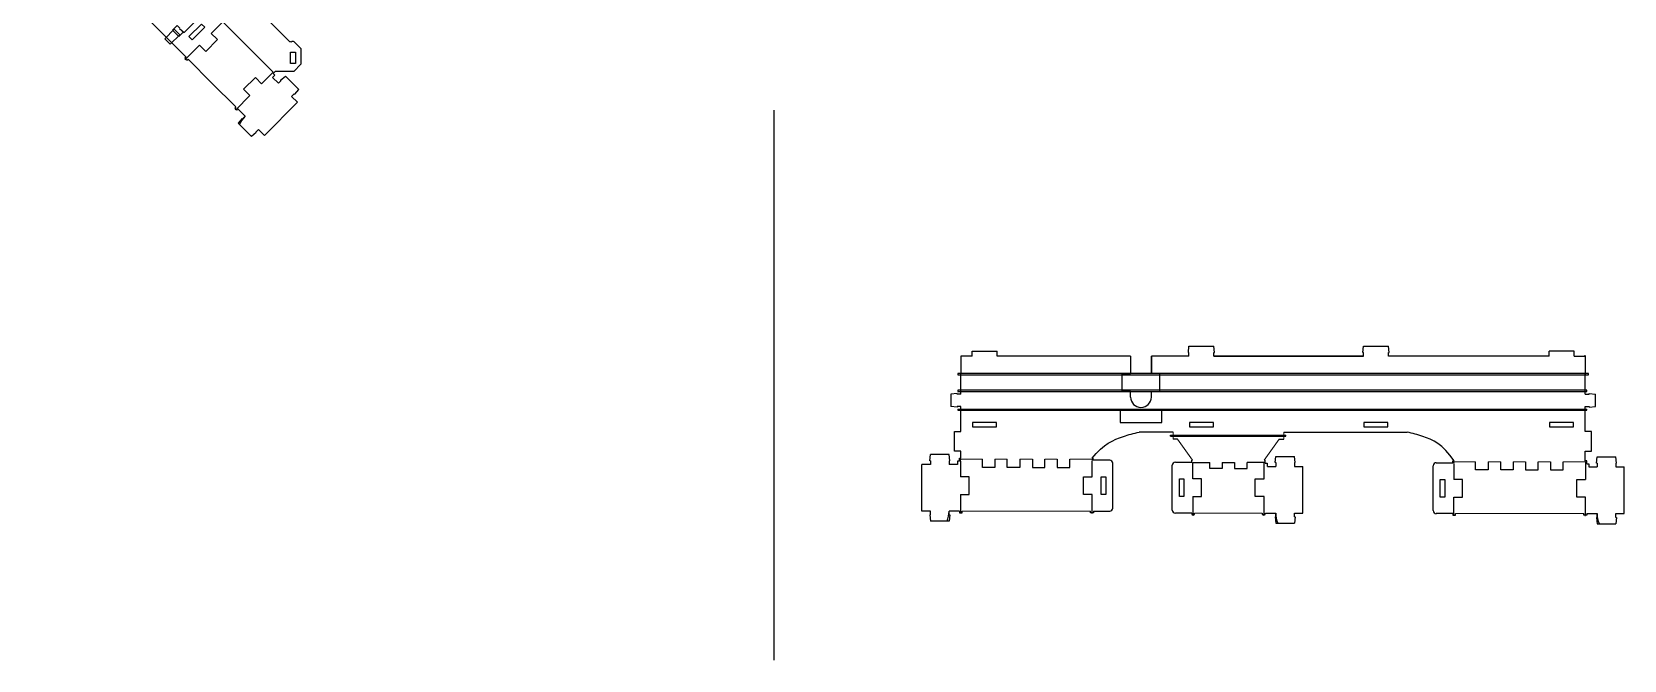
# Model space of a CAD drawing. Header units: inches. Extents: x 1422.9 to 1482.5, y 123.1 to 197.2.
# Drawn here: x 1429.46 to 1444.52, y 154.2 to 160.14 of the extents above; entities that cross this region are included whole.
import ezdxf

# ---------------------------------------------------------------- set-up
doc = ezdxf.new("R2010")
doc.units = ezdxf.units.IN
doc.header["$LTSCALE"] = 0.2
doc.header["$MEASUREMENT"] = 0
doc.layers.get('0').update_dxf_attribs({"color": 255})
doc.layers.add('FLEXURES', color=1, linetype='Continuous')
doc.layers.add('OUTLINES', color=250, linetype='Continuous')

# ---------------------------------------------------------------- blocks, each defined once
blk = doc.blocks.new('Base thin flexures')
at = {"layer": 'FLEXURES'}
for p, q in [((6.773, -3.74), (6.768, -3.744)), ((6.905, -3.872), (6.773, -3.74)), ((7.126, -4.093), (7.016, -3.984)), ((6.3, -4.211), (6.296, -4.216)), ((6.429, -4.349), (6.296, -4.216)), ((6.762, -4.457), (7.013, -4.206)), ((7.013, -4.206), (7.126, -4.093)), ((6.102, -4.41), (6.154, -4.358)), ((6.154, -4.358), (6.245, -4.449)), ((6.846, -4.373), (6.929, -4.29)), ((6.192, -4.501), (6.102, -4.41)), ((6.245, -4.449), (6.192, -4.501)), ((6.54, -4.46), (6.649, -4.57)), ((6.432, -4.636), (6.38, -4.689)), ((6.522, -4.726), (6.432, -4.636)), ((6.38, -4.689), (6.471, -4.779)), ((6.471, -4.779), (6.522, -4.726)), ((7.482, -4.686), (7.482, -5.676)), ((7.485, -4.686), (7.482, -4.686)), ((6.658, -4.831), (6.841, -4.831)), ((6.841, -4.831), (6.841, -5.676)), ((6.326, -6.634), (6.326, -5.571)), ((6.326, -5.571), (6.344, -5.571)), ((6.344, -5.571), (6.344, -6.634)), ((9.17, -6.634), (9.17, -5.571)), ((9.17, -5.571), (9.188, -5.571)), ((9.188, -5.571), (9.188, -6.634)), ((6.838, -5.676), (6.841, -5.676)), ((7.482, -5.676), (7.485, -5.676)), ((6.326, -6.634), (6.326, -7.697)), ((6.344, -7.697), (6.344, -6.634)), ((9.17, -6.634), (9.17, -7.697)), ((9.188, -7.697), (9.188, -6.634)), ((6.838, -7.593), (6.841, -7.593)), ((6.841, -8.437), (6.841, -7.593)), ((7.482, -8.583), (7.482, -7.593)), ((7.482, -7.593), (7.485, -7.593)), ((6.326, -7.697), (6.344, -7.697)), ((9.17, -7.697), (9.188, -7.697)), ((6.38, -8.58), (6.471, -8.49)), ((6.432, -8.632), (6.38, -8.58)), ((6.522, -8.542), (6.432, -8.632)), ((6.471, -8.49), (6.522, -8.542)), ((6.658, -8.437), (6.841, -8.437)), ((7.485, -8.583), (7.482, -8.583)), ((6.651, -8.697), (6.541, -8.807)), ((7.127, -9.174), (6.651, -8.697)), ((6.192, -8.768), (6.102, -8.859)), ((6.102, -8.859), (6.154, -8.91)), ((6.154, -8.91), (6.245, -8.82)), ((6.245, -8.82), (6.192, -8.768)), ((6.43, -8.918), (6.296, -9.053)), ((6.3, -9.057), (6.296, -9.053)), ((7.127, -9.174), (7.018, -9.283)), ((6.907, -9.395), (6.773, -9.529)), ((6.773, -9.529), (6.768, -9.524))]:
    blk.add_line(p, q, dxfattribs=at)
at = {"layer": 'FLEXURES', "color": 1}
blk.add_line((6.762, -4.457), (6.649, -4.57), dxfattribs=at)
at = {"layer": 'OUTLINES'}
for p, q in [((6.797, -3.61), (6.922, -3.485)), ((6.834, -3.656), (6.797, -3.61)), ((6.968, -3.523), (6.922, -3.485)), ((6.964, -3.527), (6.968, -3.523)), ((6.964, -3.527), (6.989, -3.552)), ((6.989, -3.552), (7.044, -3.496)), ((7.044, -3.496), (7.357, -3.809)), ((6.765, -3.756), (6.784, -3.737)), ((6.775, -3.765), (6.765, -3.756)), ((6.784, -3.737), (6.794, -3.747)), ((6.794, -3.747), (6.863, -3.677)), ((6.838, -3.652), (6.834, -3.656)), ((6.838, -3.652), (6.863, -3.677)), ((6.548, -3.992), (6.775, -3.765)), ((6.849, -3.928), (6.905, -3.872)), ((7.302, -3.865), (7.357, -3.809)), ((7.327, -3.89), (7.302, -3.865)), ((7.327, -3.89), (7.331, -3.886)), ((7.331, -3.886), (7.369, -3.932)), ((6.322, -4.218), (6.548, -3.992)), ((6.849, -3.928), (6.846, -3.931)), ((6.846, -3.931), (6.958, -4.042)), ((6.958, -4.042), (6.96, -4.039)), ((7.016, -3.984), (6.96, -4.039)), ((7.121, -4.046), (7.177, -3.99)), ((7.142, -4.067), (7.121, -4.046)), ((7.202, -4.015), (7.177, -3.99)), ((7.202, -4.015), (7.197, -4.019)), ((7.197, -4.019), (7.243, -4.057)), ((7.243, -4.057), (7.369, -3.932)), ((6.293, -4.227), (6.312, -4.208)), ((6.312, -4.208), (6.322, -4.218)), ((7.127, -4.082), (7.142, -4.067)), ((7.127, -4.082), (7.147, -4.102)), ((7.322, -4.102), (7.147, -4.102)), ((7.39, -4.17), (7.322, -4.102)), ((7.39, -4.318), (7.39, -4.17)), ((6.303, -4.237), (5.777, -4.762)), ((6.303, -4.237), (6.293, -4.227)), ((6.484, -4.293), (6.429, -4.349)), ((6.484, -4.293), (6.487, -4.29)), ((6.487, -4.29), (6.598, -4.402)), ((7.333, -4.375), (7.39, -4.318)), ((6.174, -4.491), (6.235, -4.43)), ((6.219, -4.536), (6.174, -4.491)), ((6.244, -4.511), (6.219, -4.536)), ((6.235, -4.43), (6.279, -4.475)), ((6.24, -4.507), (6.286, -4.469)), ((6.244, -4.511), (6.24, -4.507)), ((6.286, -4.469), (6.411, -4.595)), ((6.54, -4.46), (6.596, -4.404)), ((6.598, -4.402), (6.596, -4.404)), ((6.835, -4.831), (7.276, -4.391)), ((7.317, -4.391), (7.317, -4.391)), ((6.645, -4.577), (6.118, -5.103)), ((6.37, -4.636), (6.345, -4.661)), ((6.345, -4.661), (6.39, -4.707)), ((6.37, -4.636), (6.374, -4.641)), ((6.374, -4.641), (6.411, -4.595)), ((6.39, -4.707), (6.45, -4.646)), ((6.45, -4.646), (6.406, -4.601)), ((6.658, -4.59), (6.579, -4.669)), ((6.645, -4.577), (6.658, -4.59)), ((5.885, -4.87), (5.777, -4.762)), ((6.579, -4.753), (6.579, -4.669)), ((6.658, -4.831), (6.579, -4.753)), ((7.416, -4.811), (6.855, -4.811)), ((7.43, -4.811), (7.43, -4.811)), ((7.541, -4.796), (7.547, -4.737)), ((7.547, -4.796), (7.541, -4.796)), ((7.544, -4.766), (7.668, -4.766)), ((7.665, -4.737), (7.547, -4.737)), ((7.547, -4.831), (7.547, -4.796)), ((7.671, -4.796), (7.665, -4.737)), ((7.665, -4.831), (7.665, -4.796)), ((7.665, -4.796), (7.671, -4.796)), ((5.856, -4.891), (5.818, -4.937)), ((5.818, -4.937), (5.943, -5.062)), ((5.86, -4.895), (5.856, -4.891)), ((5.86, -4.895), (5.885, -4.87)), ((6.658, -4.831), (6.658, -5.676)), ((7.45, -4.831), (7.458, -4.831)), ((7.458, -4.831), (7.482, -4.831)), ((7.482, -4.831), (7.547, -4.831)), ((7.665, -5.676), (7.665, -4.831)), ((5.989, -5.024), (5.943, -5.062)), ((5.985, -5.02), (6.01, -4.995)), ((5.985, -5.02), (5.989, -5.024)), ((6.01, -4.995), (6.118, -5.103)), ((4.963, -5.571), (6.335, -5.571)), ((6.335, -5.571), (6.658, -5.571)), ((9.179, -5.571), (7.665, -5.571)), ((10.149, -5.571), (9.179, -5.571)), ((4.845, -5.689), (4.845, -6.634)), ((6.658, -5.676), (6.658, -5.711)), ((6.658, -5.711), (6.776, -5.711)), ((6.776, -5.676), (6.841, -5.676)), ((6.776, -5.676), (6.776, -5.711)), ((7.547, -5.676), (7.482, -5.676)), ((7.547, -5.676), (7.547, -5.711)), ((7.665, -5.711), (7.547, -5.711)), ((7.665, -5.676), (7.665, -5.711)), ((10.267, -5.689), (10.267, -6.634)), ((4.845, -7.579), (4.845, -6.634)), ((10.267, -7.579), (10.267, -6.634)), ((6.658, -7.593), (6.658, -7.557)), ((6.658, -7.557), (6.776, -7.557)), ((6.658, -8.437), (6.658, -7.593)), ((6.776, -7.593), (6.776, -7.557)), ((6.776, -7.593), (6.841, -7.593)), ((7.547, -7.593), (7.482, -7.593)), ((7.547, -7.593), (7.547, -7.557)), ((7.665, -7.557), (7.547, -7.557)), ((7.665, -7.593), (7.665, -7.557)), ((7.665, -7.593), (7.665, -8.437)), ((4.963, -7.697), (6.335, -7.697)), ((6.335, -7.697), (6.658, -7.697)), ((9.179, -7.697), (7.665, -7.697)), ((10.149, -7.697), (9.179, -7.697)), ((5.818, -8.332), (5.943, -8.207)), ((5.989, -8.244), (5.943, -8.207)), ((5.985, -8.248), (5.989, -8.244)), ((5.985, -8.248), (6.01, -8.273)), ((6.01, -8.273), (6.118, -8.165)), ((6.513, -8.56), (6.118, -8.165)), ((5.885, -8.399), (5.777, -8.507)), ((5.856, -8.378), (5.818, -8.332)), ((5.86, -8.374), (5.856, -8.378)), ((5.86, -8.374), (5.885, -8.399)), ((6.303, -9.032), (5.777, -8.507)), ((6.345, -8.607), (6.39, -8.562)), ((6.39, -8.562), (6.45, -8.622)), ((6.513, -8.56), (6.645, -8.691)), ((6.658, -8.437), (6.579, -8.516)), ((6.579, -8.516), (6.579, -8.599)), ((6.835, -8.437), (7.276, -8.878)), ((7.416, -8.457), (6.855, -8.457)), ((7.43, -8.457), (7.43, -8.457)), ((7.45, -8.437), (7.458, -8.437)), ((7.458, -8.437), (7.482, -8.437)), ((7.482, -8.437), (7.547, -8.437)), ((7.547, -8.473), (7.541, -8.473)), ((7.541, -8.473), (7.547, -8.532)), ((7.544, -8.502), (7.668, -8.502)), ((7.547, -8.437), (7.547, -8.473)), ((7.665, -8.532), (7.547, -8.532)), ((7.665, -8.437), (7.665, -8.473)), ((7.665, -8.473), (7.671, -8.473)), ((7.671, -8.473), (7.665, -8.532)), ((6.219, -8.733), (6.174, -8.778)), ((6.244, -8.758), (6.219, -8.733)), ((6.286, -8.799), (6.411, -8.674)), ((6.37, -8.632), (6.345, -8.607)), ((6.37, -8.632), (6.374, -8.628)), ((6.374, -8.628), (6.411, -8.674)), ((6.45, -8.622), (6.406, -8.667)), ((6.658, -8.678), (6.579, -8.599)), ((6.645, -8.691), (6.658, -8.678)), ((6.174, -8.778), (6.235, -8.838)), ((6.235, -8.838), (6.279, -8.794)), ((6.244, -8.758), (6.24, -8.762)), ((6.24, -8.762), (6.286, -8.799)), ((6.6, -8.865), (6.489, -8.977)), ((6.541, -8.807), (6.597, -8.863)), ((6.597, -8.863), (6.6, -8.865)), ((7.317, -8.878), (7.317, -8.878)), ((6.303, -9.032), (6.293, -9.041)), ((6.486, -8.974), (6.43, -8.918)), ((6.489, -8.977), (6.486, -8.974)), ((7.333, -8.893), (7.39, -8.951)), ((7.39, -8.951), (7.39, -9.099)), ((6.293, -9.041), (6.312, -9.06)), ((6.312, -9.06), (6.322, -9.05)), ((6.322, -9.05), (6.548, -9.277)), ((7.127, -9.187), (7.147, -9.167)), ((7.322, -9.167), (7.147, -9.167)), ((7.39, -9.099), (7.322, -9.167)), ((6.548, -9.277), (6.775, -9.503)), ((6.848, -9.336), (6.96, -9.225)), ((6.851, -9.339), (6.848, -9.336)), ((6.96, -9.225), (6.962, -9.227)), ((7.018, -9.283), (6.962, -9.227)), ((7.142, -9.202), (7.121, -9.223)), ((7.121, -9.223), (7.177, -9.278)), ((7.127, -9.187), (7.142, -9.202)), ((7.202, -9.253), (7.177, -9.278)), ((7.197, -9.249), (7.243, -9.212)), ((7.202, -9.253), (7.197, -9.249)), ((7.243, -9.212), (7.369, -9.337)), ((6.851, -9.339), (6.907, -9.395)), ((7.044, -9.772), (7.357, -9.459)), ((7.327, -9.379), (7.302, -9.404)), ((7.302, -9.404), (7.357, -9.459)), ((7.327, -9.379), (7.331, -9.383)), ((7.331, -9.383), (7.369, -9.337)), ((6.775, -9.503), (6.765, -9.513)), ((6.765, -9.513), (6.784, -9.532)), ((6.784, -9.532), (6.794, -9.522)), ((6.794, -9.522), (6.863, -9.591)), ((6.834, -9.612), (6.797, -9.658)), ((6.838, -9.617), (6.834, -9.612)), ((6.838, -9.617), (6.863, -9.591)), ((6.797, -9.658), (6.922, -9.784)), ((6.968, -9.746), (6.922, -9.784)), ((6.964, -9.742), (6.989, -9.717)), ((6.964, -9.742), (6.968, -9.746)), ((6.989, -9.717), (7.044, -9.772))]:
    blk.add_line(p, q, dxfattribs=at)
for points in [[(7.337, -4.175), (7.291, -4.175), (7.291, -4.284), (7.337, -4.284)], [(6.331, -4.431), (6.361, -4.401), (6.48, -4.52), (6.449, -4.55)], [(5.029, -5.709), (5.029, -5.667), (5.256, -5.667), (5.256, -5.709)], [(8.058, -5.709), (8.058, -5.667), (8.284, -5.667), (8.284, -5.709)], [(9.848, -5.709), (9.848, -5.667), (10.074, -5.667), (10.074, -5.709)], [(5.029, -7.559), (5.029, -7.602), (5.256, -7.602), (5.256, -7.559)], [(8.058, -7.559), (8.058, -7.602), (8.284, -7.602), (8.284, -7.559)], [(9.848, -7.559), (9.848, -7.602), (10.074, -7.602), (10.074, -7.559)], [(6.331, -8.837), (6.361, -8.867), (6.48, -8.749), (6.449, -8.719)], [(7.337, -9.093), (7.291, -9.093), (7.291, -8.985), (7.337, -8.985)]]:
    blk.add_lwpolyline(points, close=True, dxfattribs=at)
for centre, radius, start, end in [((7.044, -3.496), 0.256, 203.3318, 225), ((7.297, -4.412), 0.0295, 75, 135), ((7.312, -4.354), 0.0295, 255, 315), ((7.416, -4.831), 0.0197, 30, 90), ((7.45, -4.811), 0.0197, 210, 270), ((4.963, -5.689), 0.118, 90, 180), ((10.149, -5.689), 0.118, 360, 90), ((4.963, -7.579), 0.118, 180, 270), ((10.149, -7.579), 0.118, 270, 360), ((7.416, -8.437), 0.0197, 270, 330), ((7.45, -8.457), 0.0197, 90, 150), ((7.297, -8.857), 0.0295, 225, 285), ((7.312, -8.914), 0.0295, 45, 105), ((7.044, -9.772), 0.256, 135, 156.6682)]:
    blk.add_arc(centre, radius, start, end, dxfattribs=at)
blk = doc.blocks.new('Transmission thin flexures')
blk.add_line((15.32, -12.489), (15.334, -12.489))
at = {"layer": 'FLEXURES'}
for p, q in [((19.566, -12.025), (13.601, -12.025)), ((13.601, -12.025), (13.601, -12.036)), ((13.601, -12.036), (19.566, -12.036)), ((19.566, -12.036), (19.566, -12.025)), ((13.601, -12.183), (13.601, -12.196)), ((19.551, -12.183), (13.601, -12.183)), ((13.601, -12.196), (19.551, -12.196)), ((19.551, -12.196), (19.551, -12.183)), ((13.601, -12.361), (13.601, -12.372)), ((13.601, -12.361), (19.549, -12.361)), ((13.601, -12.372), (19.549, -12.372)), ((19.549, -12.372), (19.549, -12.361)), ((15.613, -12.617), (15.613, -12.607)), ((16.705, -12.612), (15.613, -12.612)), ((15.613, -12.617), (16.705, -12.617)), ((16.705, -12.617), (16.705, -12.607)), ((16.705, -12.617), (16.705, -12.612)), ((13.627, -12.835), (13.634, -12.835)), ((13.627, -12.854), (13.627, -13.002)), ((14.874, -12.835), (14.868, -12.835)), ((14.874, -13.002), (14.874, -12.854)), ((15.824, -12.865), (15.866, -12.865)), ((15.824, -13.02), (15.824, -12.865)), ((15.866, -12.865), (15.984, -12.865)), ((16.102, -12.865), (16.22, -12.865)), ((16.498, -12.865), (16.338, -12.865)), ((16.498, -13.02), (16.498, -12.865)), ((18.293, -12.859), (18.299, -12.859)), ((18.293, -12.878), (18.293, -13.026)), ((19.539, -12.859), (19.533, -12.859)), ((19.539, -12.878), (19.539, -13.026)), ((13.627, -13.17), (13.627, -13.342)), ((14.874, -13.346), (14.874, -13.17)), ((15.824, -13.188), (15.824, -13.367)), ((16.498, -13.364), (16.498, -13.188)), ((18.293, -13.368), (18.293, -13.193)), ((19.539, -13.367), (19.539, -13.193)), ((13.634, -13.342), (13.627, -13.342)), ((14.868, -13.346), (14.874, -13.346)), ((15.831, -13.367), (15.824, -13.367)), ((16.492, -13.364), (16.498, -13.364)), ((18.299, -13.368), (18.293, -13.368)), ((19.533, -13.367), (19.539, -13.367))]:
    blk.add_line(p, q, dxfattribs=at)
at = {"layer": 'FLEXURES', "lineweight": 0}
for p, q in [((13.834, -12.835), (13.627, -12.835)), ((13.627, -12.835), (13.627, -12.854)), ((14.07, -12.835), (13.952, -12.835)), ((14.307, -12.835), (14.188, -12.835)), ((14.543, -12.835), (14.425, -12.835)), ((14.874, -12.835), (14.661, -12.835)), ((14.874, -12.854), (14.874, -12.835)), ((18.293, -12.878), (18.293, -12.859)), ((18.293, -12.859), (18.499, -12.859)), ((18.618, -12.859), (18.736, -12.859)), ((18.854, -12.859), (18.972, -12.859)), ((19.09, -12.859), (19.208, -12.859)), ((19.326, -12.859), (19.539, -12.859)), ((19.539, -12.859), (19.539, -12.878))]:
    blk.add_line(p, q, dxfattribs=at)
at = {"layer": 'OUTLINES'}
for p, q in [((13.631, -11.86), (13.631, -12.025)), ((13.737, -11.86), (13.631, -11.86)), ((13.737, -11.86), (13.737, -11.813)), ((13.737, -11.813), (13.973, -11.813)), ((13.973, -11.86), (13.973, -11.813)), ((15.236, -11.86), (13.973, -11.86)), ((15.236, -11.86), (15.236, -12.025)), ((15.433, -12.025), (15.433, -11.86)), ((15.788, -11.86), (15.433, -11.86)), ((15.433, -11.86), (15.433, -12.025)), ((15.782, -11.825), (15.788, -11.766)), ((15.788, -11.825), (15.782, -11.825)), ((15.788, -11.86), (15.782, -11.86)), ((15.788, -11.86), (15.782, -11.86)), ((15.788, -11.766), (16.024, -11.766)), ((15.788, -11.86), (15.788, -11.825)), ((16.03, -11.825), (16.024, -11.766)), ((16.024, -11.86), (16.024, -11.825)), ((16.024, -11.825), (16.03, -11.825)), ((17.438, -11.86), (16.024, -11.86)), ((16.024, -11.86), (17.438, -11.86)), ((17.432, -11.825), (17.438, -11.766)), ((17.438, -11.825), (17.432, -11.825)), ((17.432, -11.86), (17.438, -11.86)), ((17.438, -11.86), (17.432, -11.86)), ((17.438, -11.766), (17.674, -11.766)), ((17.438, -11.86), (17.438, -11.825)), ((17.68, -11.825), (17.674, -11.766)), ((17.674, -11.86), (17.674, -11.825)), ((17.674, -11.825), (17.68, -11.825)), ((18.072, -11.86), (17.674, -11.86)), ((19.194, -11.86), (18.072, -11.86)), ((19.194, -11.86), (19.194, -11.813)), ((19.43, -11.813), (19.194, -11.813)), ((19.43, -11.86), (19.43, -11.813)), ((19.43, -11.86), (19.536, -11.86)), ((19.536, -11.86), (19.536, -11.85)), ((19.536, -11.86), (19.536, -12.03)), ((13.631, -12.03), (13.631, -12.025)), ((13.631, -12.189), (13.631, -12.03)), ((15.157, -12.196), (15.157, -12.025)), ((15.157, -12.025), (15.236, -12.025)), ((15.511, -12.025), (15.433, -12.025)), ((15.511, -12.196), (15.511, -12.025)), ((19.536, -12.189), (19.536, -12.03)), ((13.631, -12.219), (13.631, -12.189)), ((15.236, -12.196), (15.157, -12.196)), ((15.236, -12.247), (15.236, -12.196)), ((15.433, -12.247), (15.433, -12.196)), ((15.433, -12.196), (15.511, -12.196)), ((19.536, -12.219), (19.536, -12.189)), ((13.595, -12.213), (13.536, -12.219)), ((13.536, -12.219), (13.536, -12.337)), ((13.595, -12.343), (13.536, -12.337)), ((13.595, -12.219), (13.595, -12.213)), ((13.631, -12.219), (13.595, -12.219)), ((13.631, -12.337), (13.595, -12.337)), ((13.595, -12.337), (13.595, -12.343)), ((13.631, -12.367), (13.631, -12.337)), ((19.536, -12.22), (19.572, -12.22)), ((19.536, -12.367), (19.536, -12.337)), ((19.536, -12.338), (19.572, -12.338)), ((19.572, -12.22), (19.572, -12.214)), ((19.572, -12.214), (19.631, -12.22)), ((19.572, -12.338), (19.572, -12.344)), ((19.572, -12.344), (19.631, -12.338)), ((19.631, -12.338), (19.631, -12.22)), ((13.631, -12.572), (13.631, -12.367)), ((15.531, -12.371), (15.137, -12.371)), ((15.137, -12.371), (15.137, -12.489)), ((15.137, -12.489), (15.531, -12.489)), ((15.531, -12.489), (15.531, -12.371)), ((19.536, -12.572), (19.536, -12.367)), ((13.572, -12.758), (13.572, -12.572)), ((13.572, -12.572), (13.631, -12.572)), ((15.637, -12.578), (15.316, -12.578)), ((15.681, -12.646), (15.637, -12.646)), ((16.641, -12.646), (16.686, -12.646)), ((16.686, -12.578), (17.851, -12.578)), ((19.595, -12.572), (19.536, -12.572)), ((19.595, -12.758), (19.595, -12.572)), ((13.336, -12.849), (13.342, -12.79)), ((13.519, -12.79), (13.342, -12.79)), ((13.525, -12.849), (13.519, -12.79)), ((13.631, -12.758), (13.572, -12.758)), ((13.631, -12.826), (13.631, -12.758)), ((19.536, -12.758), (19.595, -12.758)), ((19.536, -12.85), (19.536, -12.758)), ((13.342, -12.884), (13.263, -12.884)), ((13.263, -13.327), (13.263, -12.884)), ((13.342, -12.849), (13.336, -12.849)), ((13.342, -12.849), (13.342, -12.884)), ((13.519, -12.849), (13.519, -12.884)), ((13.519, -12.849), (13.525, -12.849)), ((13.598, -12.884), (13.519, -12.884)), ((13.617, -12.854), (13.598, -12.854)), ((13.598, -12.854), (13.598, -12.884)), ((13.617, -12.854), (13.617, -12.826)), ((13.617, -12.826), (13.631, -12.826)), ((13.834, -12.914), (13.834, -12.835)), ((13.952, -12.914), (13.834, -12.914)), ((13.952, -12.835), (13.952, -12.914)), ((14.07, -12.914), (14.07, -12.835)), ((14.188, -12.914), (14.07, -12.914)), ((14.188, -12.835), (14.188, -12.914)), ((14.307, -12.835), (14.307, -12.914)), ((14.307, -12.914), (14.425, -12.914)), ((14.425, -12.914), (14.425, -12.835)), ((14.543, -12.835), (14.543, -12.914)), ((14.543, -12.914), (14.661, -12.914)), ((14.661, -12.914), (14.661, -12.835)), ((14.883, -12.826), (14.871, -12.826)), ((14.883, -12.845), (14.883, -12.826)), ((15.039, -12.845), (14.883, -12.845)), ((15.069, -13.297), (15.069, -12.874)), ((15.629, -13.316), (15.629, -12.893)), ((15.659, -12.863), (15.815, -12.863)), ((15.815, -12.863), (15.815, -12.845)), ((15.815, -12.845), (15.822, -12.845)), ((15.984, -12.924), (15.984, -12.865)), ((16.102, -12.924), (15.984, -12.924)), ((16.102, -12.865), (16.102, -12.924)), ((16.22, -12.865), (16.22, -12.924)), ((16.22, -12.924), (16.338, -12.924)), ((16.338, -12.924), (16.338, -12.865)), ((16.508, -12.845), (16.5, -12.845)), ((16.508, -12.863), (16.508, -12.845)), ((16.508, -12.873), (16.508, -12.845)), ((16.508, -12.873), (16.528, -12.873)), ((16.528, -12.873), (16.528, -12.903)), ((16.53, -12.903), (16.609, -12.903)), ((16.603, -12.867), (16.609, -12.808)), ((16.609, -12.867), (16.603, -12.867)), ((16.609, -12.808), (16.786, -12.808)), ((16.609, -12.867), (16.609, -12.903)), ((16.792, -12.867), (16.786, -12.808)), ((16.786, -12.867), (16.786, -12.903)), ((16.786, -12.867), (16.792, -12.867)), ((16.786, -12.903), (16.865, -12.903)), ((16.865, -13.345), (16.865, -12.903)), ((18.098, -13.321), (18.098, -12.898)), ((18.127, -12.868), (18.284, -12.868)), ((18.284, -12.868), (18.284, -12.85)), ((18.284, -12.85), (18.296, -12.85)), ((18.499, -12.937), (18.499, -12.859)), ((18.618, -12.937), (18.499, -12.937)), ((18.618, -12.859), (18.618, -12.937)), ((18.736, -12.937), (18.736, -12.859)), ((18.854, -12.937), (18.736, -12.937)), ((18.854, -12.859), (18.854, -12.937)), ((18.972, -12.859), (18.972, -12.937)), ((18.972, -12.937), (19.09, -12.937)), ((19.09, -12.937), (19.09, -12.859)), ((19.208, -12.859), (19.208, -12.937)), ((19.208, -12.937), (19.326, -12.937)), ((19.326, -12.937), (19.326, -12.859)), ((19.549, -12.85), (19.536, -12.85)), ((19.549, -12.878), (19.549, -12.85)), ((19.549, -12.878), (19.569, -12.878)), ((19.569, -12.878), (19.569, -12.908)), ((19.569, -12.908), (19.648, -12.908)), ((19.642, -12.872), (19.648, -12.813)), ((19.648, -12.872), (19.642, -12.872)), ((19.648, -12.813), (19.825, -12.813)), ((19.648, -12.872), (19.648, -12.908)), ((19.831, -12.872), (19.825, -12.813)), ((19.825, -12.872), (19.825, -12.908)), ((19.825, -12.872), (19.831, -12.872)), ((19.825, -12.908), (19.904, -12.908)), ((19.904, -13.35), (19.904, -12.908)), ((13.706, -13.002), (13.627, -13.002)), ((13.71, -13.002), (13.706, -13.002)), ((13.71, -13.17), (13.71, -13.002)), ((14.791, -13.17), (14.791, -13.002)), ((14.791, -13.002), (14.795, -13.002)), ((14.795, -13.002), (14.874, -13.002)), ((15.903, -13.02), (15.824, -13.02)), ((15.907, -13.021), (15.903, -13.02)), ((15.907, -13.188), (15.907, -13.021)), ((16.415, -13.188), (16.415, -13.02)), ((16.415, -13.02), (16.419, -13.02)), ((16.419, -13.02), (16.498, -13.02)), ((18.372, -13.026), (18.293, -13.026)), ((18.375, -13.026), (18.372, -13.026)), ((18.375, -13.193), (18.375, -13.026)), ((19.457, -13.193), (19.457, -13.026)), ((19.457, -13.026), (19.461, -13.026)), ((19.461, -13.026), (19.539, -13.026)), ((13.627, -13.17), (13.706, -13.17)), ((13.706, -13.17), (13.71, -13.17)), ((14.795, -13.17), (14.791, -13.17)), ((14.874, -13.17), (14.795, -13.17)), ((15.824, -13.188), (15.903, -13.188)), ((15.903, -13.188), (15.907, -13.188)), ((16.419, -13.188), (16.415, -13.188)), ((16.498, -13.188), (16.419, -13.188)), ((18.293, -13.193), (18.372, -13.193)), ((18.372, -13.193), (18.375, -13.193)), ((19.461, -13.193), (19.457, -13.193)), ((19.539, -13.193), (19.461, -13.193)), ((13.342, -13.327), (13.263, -13.327)), ((13.342, -13.362), (13.336, -13.362)), ((13.336, -13.362), (13.342, -13.421)), ((13.342, -13.362), (13.342, -13.327)), ((13.617, -13.327), (13.519, -13.327)), ((13.519, -13.362), (13.519, -13.327)), ((13.519, -13.362), (13.525, -13.362)), ((13.525, -13.362), (13.519, -13.421)), ((13.617, -13.327), (13.617, -13.341)), ((13.617, -13.341), (13.644, -13.341)), ((13.644, -13.341), (13.644, -13.327)), ((14.857, -13.341), (14.857, -13.327)), ((14.884, -13.341), (14.857, -13.341)), ((14.884, -13.327), (15.039, -13.327)), ((14.884, -13.327), (14.884, -13.341)), ((15.814, -13.345), (15.659, -13.345)), ((15.814, -13.345), (15.814, -13.359)), ((15.814, -13.359), (15.841, -13.359)), ((15.841, -13.359), (15.841, -13.345)), ((16.481, -13.345), (16.481, -13.359)), ((16.481, -13.359), (16.508, -13.359)), ((16.508, -13.359), (16.508, -13.345)), ((16.511, -13.345), (16.609, -13.345)), ((16.609, -13.381), (16.603, -13.381)), ((16.603, -13.381), (16.609, -13.44)), ((16.609, -13.381), (16.609, -13.345)), ((16.786, -13.381), (16.786, -13.345)), ((16.786, -13.345), (16.865, -13.345)), ((16.786, -13.381), (16.792, -13.381)), ((16.792, -13.381), (16.786, -13.44)), ((18.283, -13.35), (18.127, -13.35)), ((18.283, -13.35), (18.283, -13.364)), ((18.283, -13.364), (18.309, -13.364)), ((18.309, -13.364), (18.309, -13.35)), ((19.523, -13.364), (19.523, -13.35)), ((19.549, -13.364), (19.523, -13.364)), ((19.549, -13.35), (19.549, -13.364)), ((19.549, -13.35), (19.648, -13.35)), ((19.648, -13.386), (19.642, -13.386)), ((19.642, -13.386), (19.648, -13.445)), ((19.648, -13.386), (19.648, -13.35)), ((19.825, -13.386), (19.825, -13.35)), ((19.825, -13.35), (19.904, -13.35)), ((19.825, -13.386), (19.831, -13.386)), ((19.831, -13.386), (19.825, -13.445)), ((13.519, -13.421), (13.342, -13.421)), ((16.609, -13.44), (16.786, -13.44)), ((19.648, -13.445), (19.825, -13.445))]:
    blk.add_line(p, q, dxfattribs=at)
at = {"layer": 'OUTLINES', "linetype": 'Continuous', "lineweight": 0}
for p, q in [((15.637, -12.646), (15.637, -12.578)), ((16.686, -12.646), (16.686, -12.578))]:
    blk.add_line(p, q, dxfattribs=at)
at = {"layer": 'OUTLINES', "lineweight": 0}
for p, q in [((15.822, -12.845), (15.681, -12.646)), ((16.5, -12.845), (16.641, -12.646)), ((14.857, -13.327), (13.644, -13.327)), ((16.481, -13.345), (15.841, -13.345)), ((19.523, -13.35), (18.309, -13.35))]:
    blk.add_line(p, q, dxfattribs=at)
at = {"layer": 'OUTLINES'}
for points in [[(13.968, -12.53), (13.968, -12.487), (13.742, -12.487), (13.742, -12.53)], [(16.019, -12.53), (16.019, -12.487), (15.793, -12.487), (15.793, -12.53)], [(17.669, -12.53), (17.669, -12.487), (17.443, -12.487), (17.443, -12.53)], [(19.425, -12.53), (19.425, -12.487), (19.198, -12.487), (19.198, -12.53)], [(15.001, -13.17), (14.959, -13.17), (14.959, -13.002), (15.001, -13.002)], [(15.739, -13.188), (15.697, -13.188), (15.697, -13.02), (15.739, -13.02)], [(18.208, -13.193), (18.165, -13.193), (18.165, -13.026), (18.208, -13.026)]]:
    blk.add_lwpolyline(points, close=True, dxfattribs=at)
for centre, radius, start, end in [((15.334, -12.247), 0.0984, 180, 0), ((15.039, -12.874), 0.0295, 0, 90), ((15.659, -12.893), 0.0295, 90, 180), ((18.127, -12.898), 0.0295, 90, 180), ((13.263, -13.327), 0.256, 338.3318, 0), ((15.039, -13.297), 0.0295, 270, 0), ((15.659, -13.316), 0.0295, 180, 270), ((16.865, -13.345), 0.256, 180, 201.6682), ((18.127, -13.321), 0.0295, 180, 270), ((19.904, -13.35), 0.256, 180, 201.6682)]:
    blk.add_arc(centre, radius, start, end, dxfattribs=at)
for points in [[(14.871, -12.826), (14.981, -12.691), (15.12, -12.631), (15.266, -12.59), (15.316, -12.578)], [(18.296, -12.85), (18.186, -12.691), (18.047, -12.631), (17.901, -12.59), (17.851, -12.578)]]:
    blk.add_open_spline(points, degree=3, knots=[0.066785, 0.066785, 0.066785, 0.066785, 5.273191, 7.943648, 7.943648, 7.943648, 7.943648], dxfattribs=at)

msp = doc.modelspace()

# ---------------------------------------------------------------- linework, layer by layer
at = {"layer": 'OUTLINES'}
msp.add_line((1436.475, 159.398), (1436.475, 154.195), dxfattribs=at)

# ---------------------------------------------------------------- block references
at = {"layer": 'FLEXURES'}
msp.add_blockref('Transmission thin flexures', (1424.612, 168.931), dxfattribs=at)
at = {"layer": 'OUTLINES'}
msp.add_blockref('Base thin flexures', (1424.612, 168.931), dxfattribs=at)

doc.saveas('drawing.dxf')
